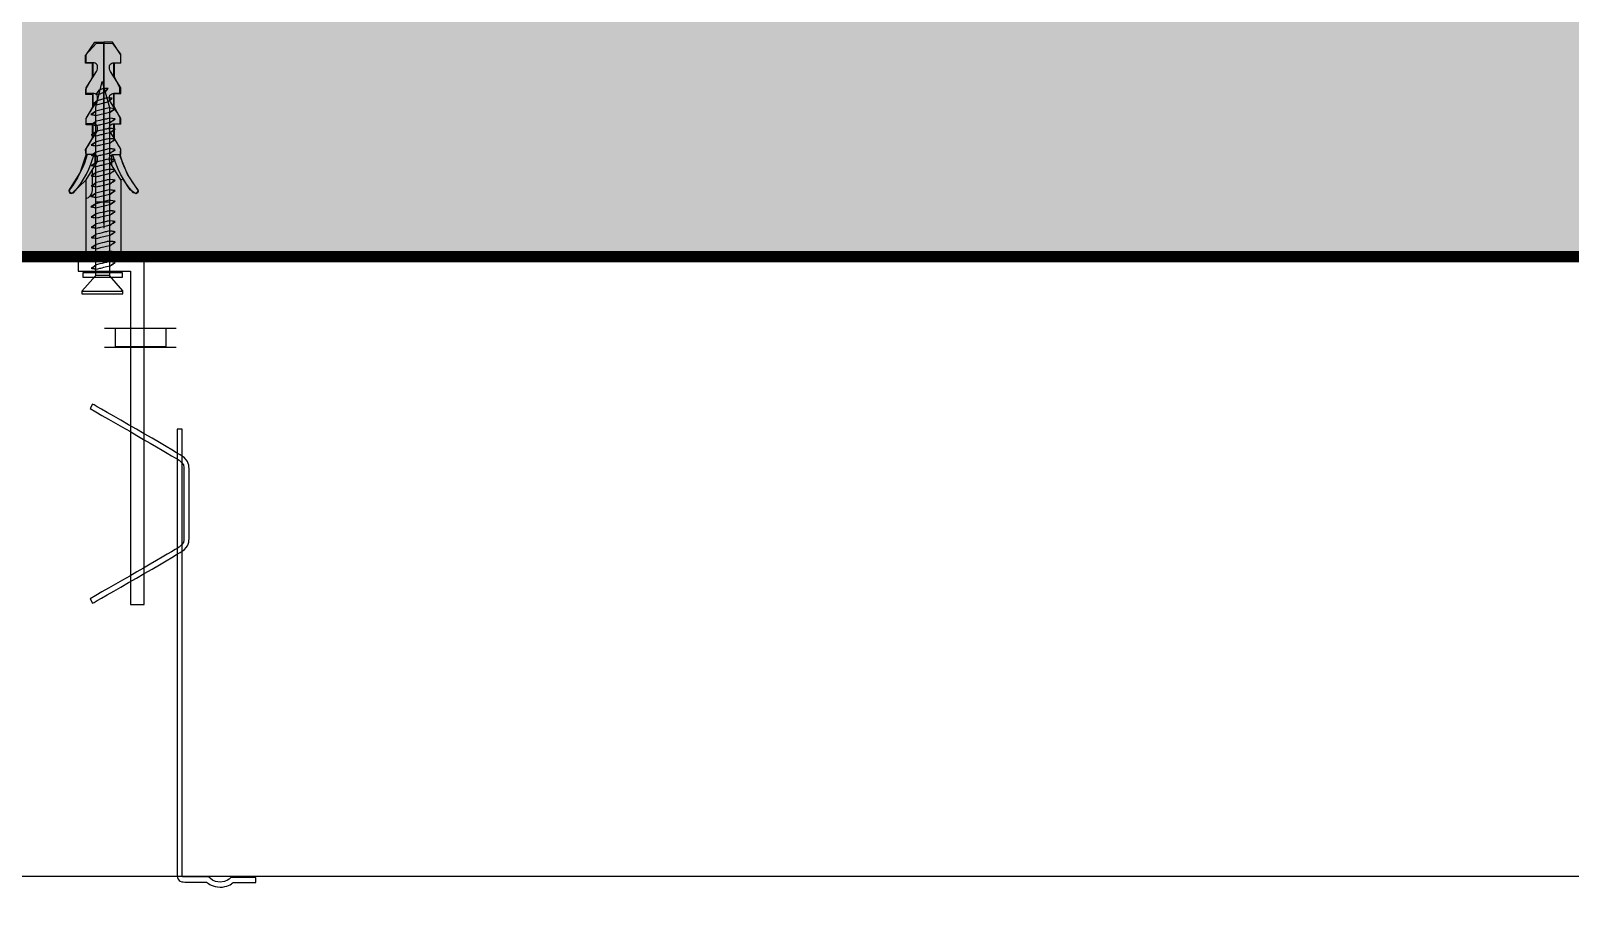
# Model space of a CAD drawing. Header units: millimetres. Extents: x 24747 to 137666, y -34589 to 43444.
# Drawn here: x 126316.8 to 126586.6, y 4331.9 to 4484.7 of the extents above; entities that cross this region are included whole.
import ezdxf

# ---------------------------------------------------------------- set-up
doc = ezdxf.new("R2010")
doc.units = ezdxf.units.MM
doc.header["$LTSCALE"] = 10
doc.layers.add('Pannelli', color=7, linetype='Continuous')

msp = doc.modelspace()

# ---------------------------------------------------------------- hatches: boundary and pattern name
at = {"layer": 'Pannelli'}
h = msp.add_hatch(dxfattribs=at)
h.set_pattern_fill('GRAVEL', color=256, scale=48.572414, style=0)
h.set_pattern_definition([(-131.9872, (123472.8105, 2409.8356), (-388.579226, -437.151791), [6.53474, -646.94026]), (-175.0303, (123468.439, 2404.9784), (582.8690187, 48.5719917), [11.2138, -1110.16745]), (132.5104, (123457.2673, 2404.007), (485.7236889, -534.296975), [7.907, -782.79458]), (-92.7263, (123438.324, 2391.8638), (48.5722205, 971.4482937), [10.21177, -1010.96476]), (-67.1663, (123437.8383, 2381.6636), (-242.862551, 582.8687934), [10.01345, -991.3325]), (-2.7263, (123441.7241, 2372.4348), (-971.4482937, 48.5722205), [10.21177, -1010.96476]), (37.6942, (123451.9243, 2371.9491), (-631.4417384, -485.72367366), [13.50454, -1336.94836]), (72.2553, (123462.6103, 2380.2064), (340.00742056, 1068.5929243), [12.74968, -1262.21834]), (121.4296, (123466.496, 2392.3495), (-388.5797117, 631.4411405), [10.24635, -1014.38984]), (175.2364, (123461.153, 2401.0926), (534.2965996, -48.5720027), [11.6978, -573.19155]), (-137.6026, (123449.4957, 2402.064), (-582.8693247, -534.2961691), [15.12778, -1497.65145]), (138.8141, (123486.4108, 2391.378), (-340.007041, 291.4343533), [5.1633, -511.1685]), (171.4692, (123482.525, 2394.7782), (631.4412983, -97.1452121), [9.82314, -972.49312]), (-135, (123472.81, 2396.235), (-5e-15, -48.57243), [6.86916, -61.8226]), (-156.8014, (123469.4104, 2402.064), (242.862057, 97.144892), [3.6992, -366.2173]), (-68.1986, (123466.01, 2400.607), (-48.57241, 145.717255), [5.2314, -256.33907]), (30.9638, (123467.953, 2395.75), (145.717146, 97.144949), [8.49672, -274.7267]), (161.5651, (123475.239, 2400.121), (97.14485, -48.572336), [6.14397, -147.4555]), (16.3895, (123437.8383, 2400.6068), (485.7242465, 145.7168878), [8.60703, -852.09833]), (70.3462, (123446.0956, 2403.0355), (-194.289425, -534.2966574), [7.22082, -714.86003]), (-66.8014, (123475.239, 2409.8356), (-97.144892, 242.862057), [7.3983, -362.51817]), (-16.3895, (123478.1534, 2403.0355), (-485.7242465, 145.7168878), [8.60703, -852.09833]), (-20.556, (123437.8383, 2370.492), (-242.8621594, 97.1446335), [8.30005, -406.70285]), (-65.2249, (123445.61, 2367.5776), (-242.8616905, 534.2967199), [6.9545, -688.49663]), (66.8014, (123475.725, 2361.263), (97.144892, 242.862057), [7.3983, -362.51817]), (17.354, (123478.6392, 2368.0633), (-631.4414797, -194.2893888), [8.14224, -806.0798]), (69.444, (123451.9243, 2361.263), (-97.1446335, -242.8621594), [4.15003, -410.85287]), (101.3099, (123472.8105, 2361.263), (-48.572299, 194.289692), [2.4767, -245.19495]), (165.9638, (123472.325, 2363.692), (145.717268, -48.57232), [10.01345, -190.2557]), (-173.991, (123462.6103, 2366.1204), (485.7241276, 48.5723808), [9.27976, -918.6949]), (-56.3099, (123467.953, 2391.378), (-48.57248, 97.144806), [7.0052, -168.1251]), (-6.8428, (123471.839, 2385.5494), (825.7310067, -97.1452164), [12.23024, -1210.7919]), (60.9454, (123483.982, 2384.092), (-194.289657, -340.0069165), [5.0008, -495.0828]), (90, (123486.41, 2388.464), (-48.5724, 48.5724), [2.91434, -45.65807]), (120.2564, (123461.6388, 2367.5776), (194.2894075, -340.007017), [6.74787, -668.04167]), (48.0128, (123458.2388, 2373.4063), (388.579226, 437.151791), [13.06948, -640.4055]), (0, (123466.98, 2383.12), (48.5724, 48.5724), [12.62883, -35.9436]), (-34.6952, (123479.6106, 2383.1208), (-485.7238608, 340.007316), [7.67998, -760.3173]), (-105.9454, (123485.925, 2378.749), (-48.572409, -194.289662), [7.07224, -346.54028]), (-152.354, (123483.9821, 2371.9491), (-922.8756618, -485.72451435), [11.5148, -1139.969]), (175.4261, (123473.782, 2366.6062), (-631.4414087, 48.57216145), [12.1819, -1206.00806])])
h.paths.add_polyline_path([(126169.57034, 4445.15001), (126169.57034, 4206.01539), (126115.4468, 4206.01539), (126115.4468, 4500.66134), (127889.03391, 4500.66134), (127889.03391, 4213.23387), (127834.91036, 4213.23387), (127834.91036, 4445.15001)])

# ---------------------------------------------------------------- linework, layer by layer
for p, q in [((126326.42517, 4480.43046), (126328.33906, 4482.57251)), ((126326.5566, 4480.54195), (126328.07177, 4482.71207)), ((126328.07177, 4482.71207), (126329.58841, 4482.71207)), ((126328.33906, 4482.57251), (126331.14493, 4482.52304)), ((126329.58841, 4482.71207), (126329.58841, 4450.95778)), ((126329.62238, 4482.71207), (126329.62238, 4450.13153)), ((126331.13755, 4482.71207), (126329.62238, 4482.71207)), ((126332.65272, 4480.54195), (126331.13755, 4482.71207)), ((126331.14493, 4482.52304), (126332.58774, 4480.62539)), ((126332.58774, 4480.62539), (126332.58774, 4479.06813)), ((126326.42517, 4479.06813), (126326.42517, 4480.43046)), ((126327.65827, 4479.06813), (126326.42517, 4479.06813)), ((126326.5566, 4479.09545), (126326.5566, 4480.54195)), ((126327.65827, 4476.60266), (126327.65827, 4479.06813)), ((126327.79709, 4476.75403), (126327.79709, 4479.09545)), ((126331.37826, 4476.75403), (126331.37826, 4479.09545)), ((126332.58774, 4479.06813), (126331.48459, 4479.06813)), ((126331.48459, 4479.06813), (126331.48459, 4476.66764)), ((126332.61875, 4479.09545), (126332.61875, 4480.54195)), ((126326.49015, 4474.52706), (126327.65827, 4476.60266)), ((126328.25673, 4471.29441), (126329.38351, 4475.86502)), ((126329.38351, 4475.86502), (126330.6683, 4471.29441)), ((126331.48459, 4476.66764), (126332.3928, 4474.85121)), ((126326.49015, 4473.55387), (126326.49015, 4474.52706)), ((126327.72177, 4473.55387), (126326.49015, 4473.55387)), ((126326.5566, 4473.75692), (126326.5566, 4474.72126)), ((126327.72177, 4471.34757), (126327.72177, 4473.55387)), ((126327.79709, 4471.3808), (126327.79709, 4473.72296)), ((126328.35051, 4473.7045), (126328.9139, 4474.36166)), ((126328.69534, 4473.54796), (126328.35051, 4473.7045)), ((126328.94565, 4474.39267), (126328.35125, 4473.73551)), ((126328.35125, 4473.73551), (126328.72635, 4473.57897)), ((126330.16694, 4472.98383), (126328.50779, 4472.48321)), ((126328.72635, 4473.57897), (126329.91663, 4474.08108)), ((126329.69659, 4474.70723), (126328.94565, 4474.39267)), ((126330.35449, 4474.64373), (126329.69659, 4474.70723)), ((126330.38624, 4474.64373), (126329.72908, 4474.64373)), ((126329.91663, 4474.08108), (126330.35449, 4474.64373)), ((126329.91663, 4474.04859), (126330.38624, 4474.64373)), ((126331.07442, 4472.8908), (126330.16694, 4472.98383)), ((126331.10617, 4472.92181), (126330.26071, 4472.98383)), ((126330.35449, 4472.29566), (126331.07442, 4472.8908)), ((126330.41725, 4472.32667), (126331.10617, 4472.92181)), ((126331.37826, 4471.3808), (126331.37826, 4473.72296)), ((126332.3928, 4473.74806), (126331.42109, 4473.74806)), ((126331.42109, 4473.74806), (126331.42109, 4471.5425)), ((126332.3928, 4474.85121), (126332.3928, 4473.74806)), ((126332.61875, 4473.75692), (126332.61875, 4474.72199)), ((126326.55512, 4469.33695), (126327.72177, 4471.34757)), ((126328.25673, 4470.63577), (126327.38027, 4470.07164)), ((126327.38027, 4470.07164), (126328.25673, 4469.91658)), ((126327.41202, 4470.0421), (126328.25673, 4470.63577)), ((126328.25673, 4469.88409), (126327.41202, 4470.0421)), ((126328.50779, 4472.48321), (126327.69261, 4471.88955)), ((126327.69261, 4471.88955), (126328.50779, 4472.48321)), ((126327.69261, 4471.88955), (126328.38226, 4471.73153)), ((126328.38226, 4471.73153), (126327.69261, 4471.88955)), ((126328.25673, 4454.73093), (126328.25673, 4471.29441)), ((126330.6048, 4471.23091), (126328.25673, 4470.63577)), ((126328.25673, 4469.91658), (126330.6683, 4470.47923)), ((126328.38226, 4471.73153), (126330.35449, 4472.29566)), ((126331.54403, 4471.07437), (126330.6048, 4471.23091)), ((126330.6683, 4471.29441), (126330.6683, 4454.73093)), ((126330.6683, 4470.47923), (126331.54403, 4471.07437)), ((126331.60605, 4471.07437), (126330.73033, 4471.19989)), ((126330.73033, 4470.47923), (126331.60605, 4471.07437)), ((126331.42109, 4471.5425), (126332.45926, 4469.5304)), ((126326.55512, 4468.2338), (126326.55512, 4469.33695)), ((126327.65827, 4468.2338), (126326.55512, 4468.2338)), ((126326.55808, 4468.38443), (126326.55808, 4469.34876)), ((126327.65827, 4465.89828), (126327.65827, 4468.2338)), ((126327.79709, 4465.97286), (126327.79709, 4468.34972)), ((126331.37974, 4465.97286), (126331.37826, 4468.34972)), ((126332.45926, 4468.36301), (126331.48459, 4468.36301)), ((126331.48459, 4468.36301), (126331.48459, 4465.89828)), ((126332.45926, 4469.5304), (126332.45926, 4468.36301)), ((126332.61875, 4468.38443), (126332.61875, 4469.34876)), ((126326.42517, 4463.88692), (126327.65827, 4465.89828)), ((126331.48459, 4465.89828), (126332.58774, 4464.01688)), ((126325.51695, 4459.86493), (126326.55512, 4462.9787)), ((126326.55512, 4462.9787), (126326.42517, 4463.88692)), ((126326.55808, 4463.0459), (126326.55808, 4464.01023)), ((126328.10721, 4461.15268), (126328.10721, 4462.97723)), ((126331.06962, 4461.15268), (126331.06962, 4462.97723)), ((126332.58774, 4464.01688), (126332.45926, 4462.84875)), ((126332.45926, 4462.84875), (126333.82084, 4459.47506)), ((126332.61875, 4463.0459), (126332.61875, 4463.97626)), ((126323.50559, 4456.68544), (126325.51695, 4459.86493)), ((126333.82084, 4459.47506), (126335.63727, 4456.68544)), ((126324.02394, 4456.23207), (126323.50559, 4456.68544)), ((126326.55808, 4458.63847), (126324.02394, 4456.23207)), ((126326.55808, 4446.03275), (126326.55808, 4458.63847)), ((126326.55808, 4446.03275), (126326.55808, 4458.63847)), ((126330.6048, 4456.86044), (126328.25673, 4456.26382)), ((126331.54403, 4456.70242), (126330.6048, 4456.86044)), ((126330.6683, 4456.10728), (126331.54403, 4456.70242)), ((126331.60605, 4456.73491), (126330.73033, 4456.86044)), ((126330.73033, 4456.13977), (126331.60605, 4456.73491)), ((126333.04258, 4458.76104), (126332.61875, 4458.63847)), ((126332.61875, 4458.63847), (126332.61875, 4446.03275)), ((126332.61875, 4458.63847), (126332.61875, 4446.03275)), ((126334.27569, 4456.88037), (126333.04258, 4458.76104)), ((126335.24888, 4456.16636), (126334.27569, 4456.88037)), ((126335.63727, 4456.68544), (126335.24888, 4456.16636)), ((126328.25673, 4456.26382), (126327.38027, 4455.70117)), ((126327.38027, 4455.70117), (126328.25673, 4455.54463)), ((126328.25673, 4454.44296), (126327.38027, 4453.87884)), ((126327.38027, 4453.87884), (126328.25673, 4453.72378)), ((126327.41202, 4455.70117), (126328.25673, 4456.29631)), ((126328.25673, 4455.54463), (126327.41202, 4455.70117)), ((126327.41202, 4453.8493), (126328.25673, 4454.44296)), ((126328.25673, 4453.69129), (126327.41202, 4453.8493)), ((126328.25673, 4455.54463), (126330.6683, 4456.10728)), ((126328.25673, 4441.8904), (126328.25673, 4455.1016)), ((126330.6048, 4455.0381), (126328.25673, 4454.44296)), ((126330.6683, 4454.73093), (126328.25673, 4454.73093)), ((126328.25673, 4453.72378), (126330.6683, 4454.28643)), ((126331.54403, 4454.88156), (126330.6048, 4455.0381)), ((126330.6683, 4455.1016), (126330.6683, 4441.8904)), ((126330.6683, 4454.28643), (126331.54403, 4454.88156)), ((126331.60605, 4454.88156), (126330.73033, 4455.00709)), ((126330.73033, 4454.28643), (126331.60605, 4454.88156)), ((126332.61875, 4446.03275), (126326.5566, 4446.03275)), ((126326.5566, 4446.03275), (126326.55808, 4446.03275)), ((126332.61875, 4446.03275), (126326.5566, 4446.03275)), ((126326.5566, 4446.03275), (126326.55808, 4446.03275)), ((126336.69206, 4445.15001), (126325.14665, 4445.15001)), ((126325.14665, 4445.15001), (126325.14665, 4442.62177)), ((126336.69206, 4384.25827), (126336.69206, 4445.15001)), ((126325.14665, 4442.62177), (126334.30928, 4442.62177)), ((126328.24787, 4441.8904), (126325.78167, 4439.10816)), ((126326.01758, 4441.54004), (126326.01758, 4442.38512)), ((126326.01758, 4442.38512), (126332.87312, 4442.38512)), ((126332.87312, 4441.54004), (126326.01758, 4441.54004)), ((126330.6683, 4441.8904), (126328.25673, 4441.8904)), ((126332.96025, 4439.15247), (126330.65944, 4441.8904)), ((126332.87312, 4442.38512), (126332.87312, 4441.54004)), ((126334.30928, 4442.62177), (126334.30928, 4384.25827)), ((126325.78167, 4439.10816), (126325.78167, 4438.65479)), ((126325.78167, 4439.10816), (126332.93884, 4439.10816)), ((126325.78167, 4438.65479), (126332.96025, 4438.65479)), ((126332.96025, 4438.65479), (126332.96025, 4439.15247)), ((126329.75787, 4432.63289), (126342.31634, 4432.63289)), ((126331.6954, 4429.37513), (126331.6954, 4432.65061)), ((126331.6954, 4432.65061), (126340.51616, 4432.65061)), ((126340.51616, 4432.65061), (126340.51616, 4429.37513)), ((126329.75787, 4429.33526), (126342.31634, 4429.33526)), ((126340.51616, 4429.37513), (126331.6954, 4429.37513)), ((126334.30928, 4384.25827), (126336.69206, 4384.25827)), ((126224.02601, 4336.63522), (127000.85257, 4336.63522))]:
    msp.add_line(p, q, dxfattribs=at)
at = {"layer": 'Pannelli', "const_width": 2}
for points in [[(126169.57034, 4445.15001), (126169.57034, 4206.01539), (126115.4468, 4206.01539), (126115.4468, 4500.66134), (127889.03391, 4500.66134), (127889.03391, 4213.23387), (127834.91036, 4213.23387), (127834.91036, 4445.15001), (126169.57034, 4445.15001)], [(126169.57034, 4206.01539), (126169.57034, 4445.15001), (127000.85257, 4445.15001)]]:
    msp.add_lwpolyline(points, dxfattribs=at)
at = {"layer": 'Pannelli'}
for points in [[(126327.93443, 4479.09545), (126327.93443, 4479.09545), (126326.5566, 4479.09545), (126326.5566, 4479.09545)], [(126328.34793, 4477.61425), (126328.72746, 4478.20053), (126328.58864, 4479.06075), (126327.93443, 4479.09545)], [(126330.79346, 4477.61425), (126330.4479, 4478.20053), (126330.58671, 4479.06075), (126331.24092, 4479.09545)], [(126331.24092, 4479.09545), (126331.24092, 4479.09545), (126332.61875, 4479.09545), (126332.61875, 4479.09545)], [(126326.5566, 4474.72126), (126326.5566, 4474.72126), (126328.34793, 4477.61425), (126328.34793, 4477.61425)], [(126332.61875, 4474.72199), (126332.61875, 4474.72199), (126330.79346, 4477.61425), (126330.79346, 4477.61425)], [(126327.93443, 4473.75692), (126327.453, 4473.75692), (126327.62431, 4473.75692), (126326.5566, 4473.75692)], [(126328.34793, 4472.27572), (126328.72746, 4472.862), (126328.58864, 4473.72296), (126327.93443, 4473.75692)], [(126330.79346, 4472.27572), (126330.4479, 4472.862), (126330.58671, 4473.72296), (126331.24092, 4473.75692)], [(126331.24092, 4473.75692), (126331.68986, 4473.75692), (126331.55104, 4473.75692), (126332.61875, 4473.75692)], [(126326.55808, 4469.38346), (126327.14288, 4470.34706), (126326.93613, 4470.00297), (126328.34793, 4472.27572)], [(126332.61875, 4469.38346), (126332.03395, 4470.34706), (126332.20525, 4470.00297), (126330.79346, 4472.27572)], [(126327.93443, 4468.41913), (126327.453, 4468.41913), (126327.62431, 4468.41913), (126326.55808, 4468.41913)], [(126328.3195, 4468.88284), (126328.03817, 4468.69529), (126328.13195, 4468.75731), (126327.44303, 4468.2877)], [(126327.44303, 4468.2877), (126327.72362, 4468.25669), (126327.63058, 4468.25669), (126328.3195, 4468.13116)], [(126328.3195, 4467.0989), (126328.03817, 4466.87886), (126328.13195, 4466.97337), (126327.44303, 4466.50228)], [(126328.34793, 4466.93793), (126328.72746, 4467.48877), (126328.58864, 4468.38443), (126327.93443, 4468.41913)], [(126330.69932, 4469.41448), (126329.91663, 4469.22693), (126330.16694, 4469.28895), (126328.3195, 4468.88284)], [(126328.3195, 4468.13116), (126329.1332, 4468.31871), (126328.85187, 4468.25669), (126330.73033, 4468.69529)], [(126330.69932, 4467.66155), (126329.91663, 4467.474), (126330.16694, 4467.53602), (126328.3195, 4467.0989)], [(126330.79346, 4466.93793), (126330.4479, 4467.48877), (126330.58671, 4468.38443), (126331.24092, 4468.41913)], [(126331.60605, 4469.25794), (126331.29445, 4469.32144), (126331.38823, 4469.28895), (126330.69932, 4469.41448)], [(126331.60605, 4467.50501), (126331.29445, 4467.56851), (126331.38823, 4467.53602), (126330.69932, 4467.66155)], [(126330.73033, 4468.69529), (126331.0434, 4468.91385), (126330.94889, 4468.85183), (126331.60605, 4469.25794)], [(126330.73033, 4466.90987), (126331.0434, 4467.12991), (126330.94889, 4467.06641), (126331.60605, 4467.50501)], [(126331.24092, 4468.41913), (126331.68986, 4468.41913), (126331.55104, 4468.41913), (126332.61875, 4468.41913)], [(126326.55808, 4464.01023), (126327.14288, 4465.00853), (126326.93613, 4464.66518), (126328.34793, 4466.93793)], [(126327.44303, 4466.50228), (126327.72362, 4466.44026), (126327.63058, 4466.47127), (126328.3195, 4466.34722)], [(126328.3195, 4465.28099), (126328.03817, 4465.09492), (126328.13195, 4465.15694), (126327.44303, 4464.71834)], [(126327.44303, 4464.71834), (126327.72362, 4464.65632), (126327.63058, 4464.68733), (126328.3195, 4464.5618)], [(126328.3195, 4466.34722), (126329.1332, 4466.53477), (126328.85187, 4466.47127), (126330.73033, 4466.90987)], [(126330.69932, 4465.87761), (126329.91663, 4465.69006), (126330.16694, 4465.75208), (126328.3195, 4465.28099)], [(126328.3195, 4464.5618), (126329.1332, 4464.74935), (126328.85187, 4464.68733), (126330.73033, 4465.12593)], [(126331.60605, 4465.72107), (126331.29445, 4465.78309), (126331.38823, 4465.75208), (126330.69932, 4465.87761)], [(126330.73033, 4465.12593), (126331.0434, 4465.31348), (126330.94889, 4465.28099), (126331.60605, 4465.72107)], [(126332.61875, 4464.01023), (126332.03395, 4465.01), (126332.20525, 4464.66518), (126330.79346, 4466.93793)], [(126326.72938, 4463.0459), (126326.24796, 4461.15268), (126325.00747, 4458.60377), (126323.63112, 4456.88185)], [(126324.31929, 4456.36498), (126326.14311, 4458.19027), (126327.34963, 4460.91049), (126327.93591, 4463.0459)], [(126327.93591, 4463.0459), (126327.93591, 4463.0459), (126326.55808, 4463.0459), (126326.55808, 4463.0459)], [(126328.3195, 4463.49705), (126328.03817, 4463.3095), (126328.13195, 4463.373), (126327.44303, 4462.9344)], [(126327.44303, 4462.9344), (126327.72362, 4462.8709), (126327.63058, 4462.90339), (126328.3195, 4462.74537)], [(126328.3195, 4461.71311), (126328.03817, 4461.52408), (126328.13195, 4461.58759), (126327.44303, 4461.14898)], [(126328.3494, 4461.56543), (126328.72746, 4462.15024), (126328.58864, 4463.01193), (126327.93591, 4463.0459)], [(126330.69932, 4464.09219), (126329.91663, 4463.90464), (126330.16694, 4463.96666), (126328.3195, 4463.49705)], [(126328.3195, 4462.74537), (126329.1332, 4462.96541), (126328.85187, 4462.90339), (126330.73033, 4463.34051)], [(126330.69932, 4462.30825), (126329.91663, 4462.11922), (126330.16694, 4462.18272), (126328.3195, 4461.71311)], [(126330.79346, 4461.56543), (126330.44937, 4462.15024), (126330.58671, 4463.01193), (126331.24092, 4463.0459)], [(126331.60605, 4463.93565), (126331.29445, 4463.99768), (126331.38823, 4463.96666), (126330.69932, 4464.09219)], [(126331.60605, 4462.15171), (126331.29445, 4462.21374), (126331.38823, 4462.18272), (126330.69932, 4462.30825)], [(126330.73033, 4463.34051), (126331.0434, 4463.52954), (126330.94889, 4463.46604), (126331.60605, 4463.93565)], [(126330.73033, 4461.55657), (126331.0434, 4461.74412), (126330.94889, 4461.6821), (126331.60605, 4462.15171)], [(126334.85754, 4456.36498), (126333.03225, 4458.19027), (126331.8272, 4460.91122), (126331.20696, 4463.0459)], [(126331.24092, 4463.0459), (126331.24092, 4463.0459), (126332.61875, 4463.0459), (126332.61875, 4463.0459)], [(126332.44744, 4463.0459), (126332.92887, 4461.15268), (126334.20333, 4458.60377), (126335.58115, 4456.88185)], [(126326.55808, 4458.63847), (126326.55808, 4458.63847), (126328.3494, 4461.56543), (126328.3494, 4461.56543)], [(126327.44303, 4461.14898), (126327.72362, 4461.08696), (126327.63058, 4461.11797), (126328.3195, 4460.96143)], [(126328.3195, 4459.92769), (126328.03817, 4459.74014), (126328.13195, 4459.80217), (126327.44303, 4459.33403)], [(126327.44303, 4459.33403), (126327.72362, 4459.30154), (126327.63058, 4459.30154), (126328.3195, 4459.17602)], [(126327.59034, 4460.32495), (126327.59034, 4460.32495), (126327.59034, 4456.77848), (126327.59034, 4456.77848)], [(126328.3195, 4460.96143), (126329.1332, 4461.18), (126328.85187, 4461.08696), (126330.73033, 4461.55657)], [(126330.69932, 4460.49182), (126329.91663, 4460.30427), (126330.16694, 4460.39731), (126328.3195, 4459.92769)], [(126328.3195, 4459.17602), (126329.1332, 4459.36357), (126328.85187, 4459.30154), (126330.73033, 4459.77116)], [(126331.60605, 4460.33528), (126331.29445, 4460.39731), (126331.38823, 4460.39731), (126330.69932, 4460.49182)], [(126330.73033, 4459.77116), (126331.0434, 4459.96018), (126330.94889, 4459.89668), (126331.60605, 4460.33528)], [(126332.61875, 4458.63847), (126332.61875, 4458.63847), (126330.79346, 4461.56543), (126330.79346, 4461.56543)], [(126323.63112, 4456.88185), (126323.35496, 4456.43365), (126323.76846, 4455.98619), (126324.31929, 4456.36498)], [(126327.59034, 4456.77848), (126327.55638, 4456.02089), (126326.97157, 4455.36595), (126326.59204, 4455.36595)], [(126328.3195, 4458.14228), (126328.03817, 4457.9562), (126328.13195, 4458.01823), (126327.44303, 4457.54861)], [(126327.44303, 4457.54861), (126327.72362, 4457.51613), (126327.63058, 4457.51613), (126328.3195, 4457.39208)], [(126330.69932, 4458.7064), (126329.91663, 4458.51885), (126330.16694, 4458.58088), (126328.3195, 4458.14228)], [(126328.3195, 4457.39208), (126329.1332, 4457.57963), (126328.85187, 4457.51613), (126330.73033, 4457.9562)], [(126331.60605, 4458.54987), (126331.29445, 4458.61337), (126331.38823, 4458.61337), (126330.69932, 4458.7064)], [(126330.73033, 4457.9562), (126331.0434, 4458.17477), (126330.94889, 4458.11274), (126331.60605, 4458.54987)], [(126335.58115, 4456.88185), (126335.82187, 4456.43365), (126335.44234, 4455.98619), (126334.85754, 4456.36498)], [(126328.3195, 4452.69003), (126328.03817, 4452.50248), (126328.13195, 4452.56451), (126327.44303, 4452.0949)], [(126327.44303, 4452.0949), (126327.72362, 4452.06388), (126327.63058, 4452.06388), (126328.3195, 4451.93836)], [(126330.69932, 4453.22167), (126329.91663, 4453.03412), (126330.16694, 4453.09615), (126328.3195, 4452.69003)], [(126328.3195, 4451.93836), (126329.1332, 4452.12591), (126328.85187, 4452.06388), (126330.73033, 4452.50248)], [(126330.69932, 4451.46874), (126329.91663, 4451.28119), (126330.16694, 4451.34322), (126328.3195, 4450.90609)], [(126331.60605, 4453.06513), (126331.29445, 4453.12864), (126331.38823, 4453.09615), (126330.69932, 4453.22167)], [(126331.60605, 4451.31221), (126331.29445, 4451.37571), (126331.38823, 4451.34322), (126330.69932, 4451.46874)], [(126330.73033, 4452.50248), (126331.0434, 4452.72105), (126330.94889, 4452.65902), (126331.60605, 4453.06513)], [(126330.73033, 4450.71707), (126331.0434, 4450.93711), (126330.94889, 4450.87361), (126331.60605, 4451.31221)], [(126328.3195, 4450.90609), (126328.03817, 4450.68606), (126328.13195, 4450.78057), (126327.44303, 4450.30948)], [(126327.44303, 4450.30948), (126327.72362, 4450.24745), (126327.63058, 4450.27847), (126328.3195, 4450.15442)], [(126328.3195, 4449.08819), (126328.03817, 4448.90211), (126328.13195, 4448.96414), (126327.44303, 4448.52554)], [(126327.44303, 4448.52554), (126327.72362, 4448.46351), (126327.63058, 4448.49453), (126328.3195, 4448.369)], [(126328.3195, 4450.15442), (126329.1332, 4450.34197), (126328.85187, 4450.27847), (126330.73033, 4450.71707)], [(126330.69932, 4449.6848), (126329.91663, 4449.49725), (126330.16694, 4449.55928), (126328.3195, 4449.08819)], [(126328.3195, 4448.369), (126329.1332, 4448.55655), (126328.85187, 4448.49453), (126330.73033, 4448.93313)], [(126331.60605, 4449.52827), (126331.29445, 4449.59029), (126331.38823, 4449.55928), (126330.69932, 4449.6848)], [(126330.73033, 4448.93313), (126331.0434, 4449.12068), (126330.94889, 4449.08819), (126331.60605, 4449.52827)], [(126328.3195, 4447.30425), (126328.03817, 4447.1167), (126328.13195, 4447.1802), (126327.44303, 4446.7416)], [(126327.44303, 4446.7416), (126327.72362, 4446.6781), (126327.63058, 4446.71059), (126328.3195, 4446.55257)], [(126328.3195, 4445.52031), (126328.03817, 4445.33128), (126328.13195, 4445.39478), (126327.44303, 4444.95618)], [(126330.69932, 4447.89939), (126329.91663, 4447.71184), (126330.16694, 4447.77386), (126328.3195, 4447.30425)], [(126328.3195, 4446.55257), (126329.1332, 4446.77261), (126328.85187, 4446.71059), (126330.73033, 4447.14771)], [(126330.69932, 4446.11545), (126329.91663, 4445.92642), (126330.16694, 4445.98992), (126328.3195, 4445.52031)], [(126331.60605, 4447.74285), (126331.29445, 4447.80487), (126331.38823, 4447.77386), (126330.69932, 4447.89939)], [(126331.60605, 4445.95891), (126331.29445, 4446.02093), (126331.38823, 4445.98992), (126330.69932, 4446.11545)], [(126330.73033, 4447.14771), (126331.0434, 4447.33674), (126330.94889, 4447.27324), (126331.60605, 4447.74285)], [(126330.73033, 4445.36377), (126331.0434, 4445.55132), (126330.94889, 4445.48929), (126331.60605, 4445.95891)], [(126327.44303, 4444.95618), (126327.72362, 4444.89416), (126327.63058, 4444.92517), (126328.3195, 4444.76863)], [(126328.3195, 4443.73489), (126328.03817, 4443.54734), (126328.13195, 4443.60936), (126327.44303, 4443.14123)], [(126327.44303, 4443.14123), (126327.72362, 4443.10874), (126327.63058, 4443.10874), (126328.3195, 4442.98321)], [(126328.3195, 4444.76863), (126329.1332, 4444.98719), (126328.85187, 4444.89416), (126330.73033, 4445.36377)], [(126330.69932, 4444.29902), (126329.91663, 4444.11147), (126330.16694, 4444.2045), (126328.3195, 4443.73489)], [(126328.3195, 4442.98321), (126329.1332, 4443.17076), (126328.85187, 4443.10874), (126330.73033, 4443.57835)], [(126331.60605, 4444.14248), (126331.29445, 4444.2045), (126331.38823, 4444.2045), (126330.69932, 4444.29902)], [(126330.73033, 4443.57835), (126331.0434, 4443.76738), (126330.94889, 4443.70388), (126331.60605, 4444.14248)], [(126327.68301, 4419.3353), (126327.68301, 4419.3353), (126327.23998, 4418.55925), (126327.23998, 4418.55925)], [(126327.23998, 4418.55925), (126332.27946, 4415.67955), (126342.02394, 4410.0811), (126342.83395, 4409.50295)], [(126343.35304, 4410.22878), (126342.30527, 4410.97824), (126328.27962, 4418.99416), (126327.68301, 4419.3353)], [(126342.49872, 4414.92787), (126342.49872, 4414.92787), (126342.49872, 4336.82166), (126342.49872, 4336.82166)], [(126343.39143, 4414.92787), (126343.39143, 4414.92787), (126342.49872, 4414.92787), (126342.49872, 4414.92787)], [(126343.39143, 4336.82166), (126343.39143, 4336.82166), (126343.39143, 4414.92787), (126343.39143, 4414.92787)], [(126342.83395, 4409.50295), (126343.68974, 4408.89156), (126343.68974, 4408.49653), (126343.68974, 4407.78103)], [(126344.58319, 4407.78103), (126344.58319, 4408.55338), (126344.58319, 4409.35084), (126343.35304, 4410.22878)], [(126343.68974, 4407.78103), (126343.68974, 4407.78103), (126343.68974, 4396.02002), (126343.68974, 4396.02002)], [(126344.58319, 4396.02002), (126344.58319, 4396.02002), (126344.58319, 4407.78103), (126344.58319, 4407.78103)], [(126342.83395, 4394.29884), (126342.02394, 4393.72069), (126332.27946, 4388.12151), (126327.23998, 4385.2418)], [(126343.68974, 4396.02002), (126343.68974, 4395.30453), (126343.68974, 4394.90949), (126342.83395, 4394.29884)], [(126343.35304, 4393.57227), (126344.58319, 4394.45021), (126344.58319, 4395.24841), (126344.58319, 4396.02002)], [(126327.68301, 4384.46576), (126328.27962, 4384.80689), (126342.30527, 4392.82281), (126343.35304, 4393.57227)], [(126327.23998, 4385.2418), (126327.23998, 4385.2418), (126327.68301, 4384.46576), (126327.68301, 4384.46576)], [(126342.49872, 4336.82166), (126342.49872, 4335.63064), (126343.43943, 4335.63064), (126344.06189, 4335.63064)], [(126344.06189, 4336.52409), (126343.39143, 4336.52409), (126343.39143, 4336.52409), (126343.39143, 4336.82166)], [(126347.85793, 4336.52409), (126347.85793, 4336.52409), (126344.06189, 4336.52409), (126344.06189, 4336.52409)], [(126344.06189, 4335.63064), (126344.06189, 4335.63064), (126347.31152, 4335.63064), (126347.66299, 4335.63064)], [(126348.21235, 4336.34835), (126348.12818, 4336.4569), (126347.99527, 4336.52409), (126347.85793, 4336.52409)], [(126352.10143, 4336.44951), (126351.96262, 4336.44951), (126351.82823, 4336.3801), (126351.74405, 4336.27082)], [(126356.26962, 4336.44951), (126356.26962, 4336.44951), (126352.10143, 4336.44951), (126352.10143, 4336.44951)], [(126352.29489, 4335.55606), (126352.6471, 4335.55606), (126356.26962, 4335.55606), (126356.26962, 4335.55606)], [(126356.26962, 4335.55606), (126356.26962, 4335.55606), (126356.26962, 4336.44951), (126356.26962, 4336.44951)]]:
    msp.add_open_spline(points, degree=3, dxfattribs=at)
for points, knots in [([(126328.3195, 4468.06914), (126328.03817, 4468.16365), (126328.13121, 4468.13116), (126327.47405, 4468.25669), (126327.75611, 4468.47673), (126327.6616, 4468.41322), (126328.3195, 4468.85183)], [0, 0, 0, 0, 1, 1, 1, 2, 2, 2, 2]), ([(126330.76134, 4468.66428), (126331.07442, 4468.88284), (126330.98064, 4468.81934), (126331.6378, 4469.28895), (126331.35648, 4469.32144), (126331.45025, 4469.32144), (126330.76134, 4469.41448)], [0, 0, 0, 0, 1, 1, 1, 2, 2, 2, 2]), ([(126330.76134, 4466.87886), (126331.07442, 4467.0989), (126330.98064, 4467.0354), (126331.6378, 4467.50501), (126331.35648, 4467.53602), (126331.45025, 4467.53602), (126330.76134, 4467.63054)], [0, 0, 0, 0, 1, 1, 1, 2, 2, 2, 2]), ([(126328.3195, 4466.31621), (126328.03817, 4466.37823), (126328.13121, 4466.37823), (126327.47405, 4466.47127), (126327.75611, 4466.69131), (126327.6616, 4466.62781), (126328.3195, 4467.06641)], [0, 0, 0, 0, 1, 1, 1, 2, 2, 2, 2]), ([(126328.3195, 4464.49978), (126328.03817, 4464.59282), (126328.13121, 4464.5618), (126327.47405, 4464.68733), (126327.75611, 4464.87488), (126327.6616, 4464.81286), (126328.3195, 4465.28099)], [0, 0, 0, 0, 1, 1, 1, 2, 2, 2, 2]), ([(126330.76134, 4465.09492), (126331.07442, 4465.31348), (126330.98064, 4465.24998), (126331.6378, 4465.72107), (126331.35648, 4465.75208), (126331.45025, 4465.75208), (126330.76134, 4465.81411)], [0, 0, 0, 0, 1, 1, 1, 2, 2, 2, 2]), ([(126328.3195, 4462.71436), (126328.03817, 4462.77639), (126328.13121, 4462.77639), (126327.47405, 4462.90339), (126327.75611, 4463.12195), (126327.6616, 4463.05845), (126328.3195, 4463.49705)], [0, 0, 0, 0, 1, 1, 1, 2, 2, 2, 2]), ([(126330.76134, 4463.3095), (126331.07442, 4463.52954), (126330.98064, 4463.46604), (126331.6378, 4463.90464), (126331.35648, 4463.96666), (126331.45025, 4463.96666), (126330.76134, 4464.02869)], [0, 0, 0, 0, 1, 1, 1, 2, 2, 2, 2]), ([(126330.76134, 4461.52408), (126331.07442, 4461.74412), (126330.98064, 4461.6821), (126331.6378, 4462.11922), (126331.35648, 4462.18272), (126331.45025, 4462.18272), (126330.76134, 4462.24475)], [0, 0, 0, 0, 1, 1, 1, 2, 2, 2, 2]), ([(126328.3195, 4460.92895), (126328.03817, 4460.99245), (126328.13121, 4460.99245), (126327.47405, 4461.11797), (126327.75611, 4461.30552), (126327.6616, 4461.24202), (126328.3195, 4461.6821)], [0, 0, 0, 0, 1, 1, 1, 2, 2, 2, 2]), ([(126328.3195, 4459.145), (126328.03817, 4459.20851), (126328.13121, 4459.20851), (126327.47405, 4459.30154), (126327.75611, 4459.52158), (126327.6616, 4459.45808), (126328.3195, 4459.92769)], [0, 0, 0, 0, 1, 1, 1, 2, 2, 2, 2]), ([(126330.76134, 4459.74014), (126331.07442, 4459.96018), (126330.98064, 4459.89668), (126331.6378, 4460.33528), (126331.35648, 4460.39731), (126331.45025, 4460.39731), (126330.76134, 4460.46081)], [0, 0, 0, 0, 1, 1, 1, 2, 2, 2, 2]), ([(126328.3195, 4457.35959), (126328.03817, 4457.42309), (126328.13121, 4457.42309), (126327.47405, 4457.54861), (126327.75611, 4457.73616), (126327.6616, 4457.67414), (126328.3195, 4458.11274)], [0, 0, 0, 0, 1, 1, 1, 2, 2, 2, 2]), ([(126330.76134, 4457.92371), (126331.07442, 4458.14228), (126330.98064, 4458.08025), (126331.6378, 4458.54987), (126331.35648, 4458.58088), (126331.45025, 4458.58088), (126330.76134, 4458.67539)], [0, 0, 0, 0, 1, 1, 1, 2, 2, 2, 2]), ([(126328.3195, 4451.87633), (126328.03817, 4451.97085), (126328.13121, 4451.93836), (126327.47405, 4452.06388), (126327.75611, 4452.28392), (126327.6616, 4452.22042), (126328.3195, 4452.65902)], [0, 0, 0, 0, 1, 1, 1, 2, 2, 2, 2]), ([(126330.76134, 4452.47147), (126331.07442, 4452.69003), (126330.98064, 4452.62653), (126331.6378, 4453.09615), (126331.35648, 4453.12864), (126331.45025, 4453.12864), (126330.76134, 4453.22167)], [0, 0, 0, 0, 1, 1, 1, 2, 2, 2, 2]), ([(126330.76134, 4450.68606), (126331.07442, 4450.90609), (126330.98064, 4450.84259), (126331.6378, 4451.31221), (126331.35648, 4451.34322), (126331.45025, 4451.34322), (126330.76134, 4451.43773)], [0, 0, 0, 0, 1, 1, 1, 2, 2, 2, 2]), ([(126328.3195, 4450.12341), (126328.03817, 4450.18543), (126328.13121, 4450.18543), (126327.47405, 4450.27847), (126327.75611, 4450.49851), (126327.6616, 4450.435), (126328.3195, 4450.87361)], [0, 0, 0, 0, 1, 1, 1, 2, 2, 2, 2]), ([(126328.3195, 4448.30698), (126328.03817, 4448.40001), (126328.13121, 4448.369), (126327.47405, 4448.49453), (126327.75611, 4448.68208), (126327.6616, 4448.62005), (126328.3195, 4449.08819)], [0, 0, 0, 0, 1, 1, 1, 2, 2, 2, 2]), ([(126330.76134, 4448.90211), (126331.07442, 4449.12068), (126330.98064, 4449.05718), (126331.6378, 4449.52827), (126331.35648, 4449.55928), (126331.45025, 4449.55928), (126330.76134, 4449.6213)], [0, 0, 0, 0, 1, 1, 1, 2, 2, 2, 2]), ([(126328.3195, 4446.52156), (126328.03817, 4446.58358), (126328.13121, 4446.58358), (126327.47405, 4446.71059), (126327.75611, 4446.92915), (126327.6616, 4446.86565), (126328.3195, 4447.30425)], [0, 0, 0, 0, 1, 1, 1, 2, 2, 2, 2]), ([(126330.76134, 4447.1167), (126331.07442, 4447.33674), (126330.98064, 4447.27324), (126331.6378, 4447.71184), (126331.35648, 4447.77386), (126331.45025, 4447.77386), (126330.76134, 4447.83589)], [0, 0, 0, 0, 1, 1, 1, 2, 2, 2, 2]), ([(126330.76134, 4445.33128), (126331.07442, 4445.55132), (126330.98064, 4445.48929), (126331.6378, 4445.92642), (126331.35648, 4445.98992), (126331.45025, 4445.98992), (126330.76134, 4446.05195)], [0, 0, 0, 0, 1, 1, 1, 2, 2, 2, 2]), ([(126328.3195, 4444.73614), (126328.03817, 4444.79964), (126328.13121, 4444.79964), (126327.47405, 4444.92517), (126327.75611, 4445.11272), (126327.6616, 4445.04922), (126328.3195, 4445.48929)], [0, 0, 0, 0, 1, 1, 1, 2, 2, 2, 2]), ([(126328.3195, 4442.9522), (126328.03817, 4443.0157), (126328.13121, 4443.0157), (126327.47405, 4443.10874), (126327.75611, 4443.32878), (126327.6616, 4443.26528), (126328.3195, 4443.73489)], [0, 0, 0, 0, 1, 1, 1, 2, 2, 2, 2]), ([(126330.76134, 4443.54734), (126331.07442, 4443.76738), (126330.98064, 4443.70388), (126331.6378, 4444.14248), (126331.35648, 4444.2045), (126331.45025, 4444.2045), (126330.76134, 4444.268)], [0, 0, 0, 0, 1, 1, 1, 2, 2, 2, 2]), ([(126347.66299, 4335.63064), (126347.97312, 4335.32569), (126348.73513, 4334.73719), (126350.01697, 4334.73719), (126351.27592, 4334.73719), (126351.9951, 4335.26588), (126352.29489, 4335.55606)], [3, 3, 3, 3, 4, 4, 4, 5, 5, 5, 5]), ([(126351.74405, 4336.27082), (126351.72338, 4336.24424), (126351.23531, 4335.63064), (126350.01697, 4335.63064), (126348.78903, 4335.63064), (126348.23524, 4336.31956), (126348.21235, 4336.34835)], [9, 9, 9, 9, 10, 10, 10, 11, 11, 11, 11])]:
    msp.add_open_spline(points, degree=3, knots=knots, dxfattribs=at)

doc.saveas('drawing.dxf')
